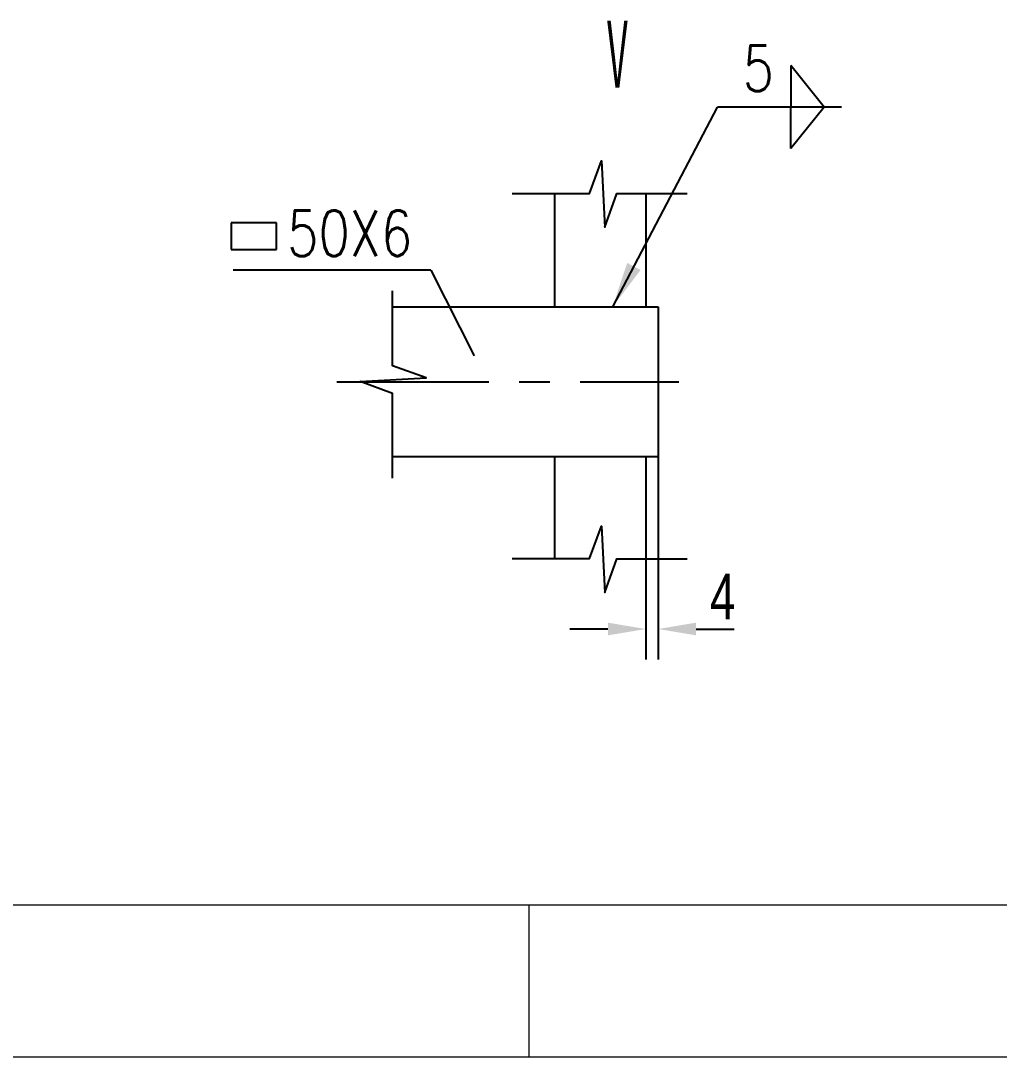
# Model space of a CAD drawing. Extents: x 148 to 221443, y -36682 to 6758.
# Drawn here: x 40855 to 42142, y -12129 to -10765 of the extents above; entities that cross this region are included whole.
import ezdxf
from ezdxf.enums import TextEntityAlignment as Align

# ---------------------------------------------------------------- set-up
doc = ezdxf.new("R2010")
doc.units = 0
doc.header["$LTSCALE"] = 10
doc.header["$MEASUREMENT"] = 0
doc.linetypes.add('CENTERX2', pattern=[4, 2.5, -0.5, 0.5, -0.5])
doc.layers.add('2（细实线）', color=3, linetype='Continuous', lineweight=20)
doc.layers.add('图框层', color=7, linetype='Continuous', lineweight=15)
for name, color, linetype in [('CENTER', 1, 'CENTERX2'), ('MAIN', 6, 'Continuous'), ('RED', 7, 'Continuous'), ('WHITE', 7, 'Continuous')]:
    doc.layers.add(name, color=color, linetype=linetype)
doc.styles.add('HZ', font='ROMS.SHX', dxfattribs={"width": 0.75, "bigfont": 'GBCBIG.SHX'})
doc.styles.get("Standard").update_dxf_attribs({"font": 'wison_e.shx', "width": 0.75, "bigfont": 'wison_c.shx'})
doc.styles.add('XW', font='ROMANS.shx', dxfattribs={"width": 0.85})
doc.dimstyles.new('DIM1', dxfattribs={"dimscale": 20, "dimtxt": 3, "dimasz": 2.5, "dimexe": 2, "dimexo": 0, "dimgap": 1, "dimtad": 0, "dimdec": 0, "dimzin": 0, "dimdsep": 46, "dimtxsty": 'Standard', "dimcen": 2, "dimclrd": 3, "dimclre": 3, "dimclrt": 3, "dimadec": 0, "dimazin": 0, "dimtfac": 0.666667, "dimtdec": 0, "dimtofl": 0, "dimtmove": 2, "dimatfit": 1, "dimfxl": 2, "dimtvp": 1.333333, "dimtolj": 1, "dimtzin": 0, "dimarcsym": 0})

# ---------------------------------------------------------------- blocks, each defined once
blk = doc.blocks.new('*D150')
at = {"layer": 'Defpoints', "color": 0}
for p in [(42451.9, 7264), (42435.8, 7129.4), (42435.8, 7036.9)]:
    blk.add_point(p, dxfattribs=at)
at = {"layer": 'WHITE', "color": 3, "linetype": 'Continuous', "lineweight": -2}
for p, q in [((42451.9, 7264), (42451.9, 6996.9)), ((42435.8, 7129.4), (42435.8, 6996.9)), ((42385.8, 7036.9), (42335.8, 7036.9)), ((42501.9, 7036.9), (42551.9, 7036.9))]:
    blk.add_line(p, q, dxfattribs=at)
at = {"layer": 'WHITE', "color": 3}
for points in [[(42385.8, 7028.6), (42385.8, 7045.3), (42435.8, 7036.9)], [(42501.9, 7045.3), (42501.9, 7028.6), (42451.9, 7036.9)]]:
    blk.add_solid(points, dxfattribs=at)
at = {"layer": 'WHITE', "color": 3, "insert": (42536.8, 7079.6), "char_height": 60, "attachment_point": 5}
blk.add_mtext('\\A1;4', dxfattribs=at)
blk = doc.blocks.new('1.5a2')
at = {"layer": '图框层', "ltscale": 10}
for p, q in [((16981.875, 9726.576), (16125.875, 9726.576)), ((16769.125, 9726.576), (16769.125, 9716.576)), ((16991.875, 9716.576), (16100.875, 9716.576))]:
    blk.add_line(p, q, dxfattribs=at)

msp = doc.modelspace()

# ---------------------------------------------------------------- linework, layer by layer
at = {"linetype": 'Continuous'}
for p, q in [((41911.5933, -10878.6593), (41867.8586, -10824.0449)), ((41867.8586, -10824.0449), (41867.8586, -10878.6593)), ((41911.5933, -10878.6593), (41867.8586, -10933.2738)), ((41867.8586, -10933.2738), (41867.8586, -10878.6593))]:
    msp.add_line(p, q, dxfattribs=at)
at = {"color": 3}
for p, q in [((41633.4579, -11141.3969), (41771.3892, -10878.6593)), ((41934.2645, -10878.6593), (41771.3892, -10878.6593)), ((41131.5619, -11030.739), (41131.5619, -11066.1441)), ((41191.2255, -11030.739), (41131.5619, -11030.739)), ((41191.2255, -11066.1441), (41191.2255, -11030.739)), ((41131.5619, -11066.1441), (41191.2255, -11066.1441)), ((41394.2871, -11092.9689), (41134.019, -11092.9689)), ((41394.2871, -11092.9689), (41451.0763, -11205.769))]:
    msp.add_line(p, q, dxfattribs=at)
msp.add_solid([(41670.201, -11092.9207), (41652.4929, -11083.6244), (41633.4579, -11141.3969)], dxfattribs=at)
at = {"layer": 'CENTER', "ltscale": 8}
msp.add_line((41270.6373, -11240.154), (41720.6718, -11240.154), dxfattribs=at)
at = {"layer": 'MAIN', "linetype": 'Continuous'}
for points in [[(41501.2857, -10992.1035), (41602.7792, -10992.1035), (41618.5807, -10949.5509), (41623.3212, -11036.4152), (41639.1227, -10992.1933), (41731.346, -10992.1933)], [(41343.9207, -11366.9672), (41343.9207, -11255.4502), (41301.3681, -11239.6487), (41388.2324, -11234.9082), (41344.0104, -11219.1066), (41344.0104, -11120.3034)], [(41501.2857, -11472.6521), (41602.7792, -11472.6521), (41618.5807, -11430.0995), (41623.3212, -11516.9638), (41639.1227, -11472.7419), (41731.346, -11472.7419)]]:
    msp.add_lwpolyline(points, dxfattribs=at)
at = {"layer": 'RED'}
for p, q in [((41557.1485, -10992.1035), (41557.1485, -11141.3969)), ((41677.1485, -10992.1933), (41677.1485, -11141.3969)), ((41344.0104, -11141.3969), (41693.1579, -11141.3969)), ((41693.1579, -11141.3969), (41693.1579, -11338.154)), ((41343.9207, -11338.154), (41693.1579, -11338.154)), ((41557.1485, -11338.154), (41557.1485, -11472.6521)), ((41677.1485, -11338.154), (41677.1485, -11472.7419))]:
    msp.add_line(p, q, dxfattribs=at)

# ---------------------------------------------------------------- block references
at = {"layer": '2（细实线）', "xscale": 20, "yscale": 20, "zscale": 20}
msp.add_blockref('1.5a2', (-293859.3155, -206460.0853), dxfattribs=at)

# ---------------------------------------------------------------- texts
at = {"color": 3}
for s, height, style, width, p in [('Ⅴ', 100, 'HZ', 0.65, (41616.2657, -10862.4797)), ('50X6', 60, 'XW', 0.8, (41205.2458, -11074.5482))]:
    msp.add_text(s, height=height, dxfattribs=dict(at, style=style, width=width)).set_placement(p)
at = {"color": 3, "linetype": 'Continuous', "style": 'XW', "width": 0.8}
msp.add_text('5', height=60, dxfattribs=at).set_placement((41845.6826, -10827.5319), align=Align.MIDDLE_RIGHT)

# ---------------------------------------------------------------- dimensions: what is measured, and where the dimension line sits
at = {"layer": 'WHITE', "color": 7, "linetype": 'Continuous'}
dim = msp.add_linear_dim(base=(41677.1485, -11565.2167), p1=(41693.1579, -11338.154), p2=(41677.1485, -11472.7419), text='4', dimstyle='DIM1', dxfattribs=at)
dim.commit()
dim.dimension.update_dxf_attribs({"geometry": '*D150', "text_midpoint": (41778.1346, -11522.5109), "dimtype": 160, "insert": (-758.6997, -18602.1396)})

doc.saveas('drawing.dxf')
